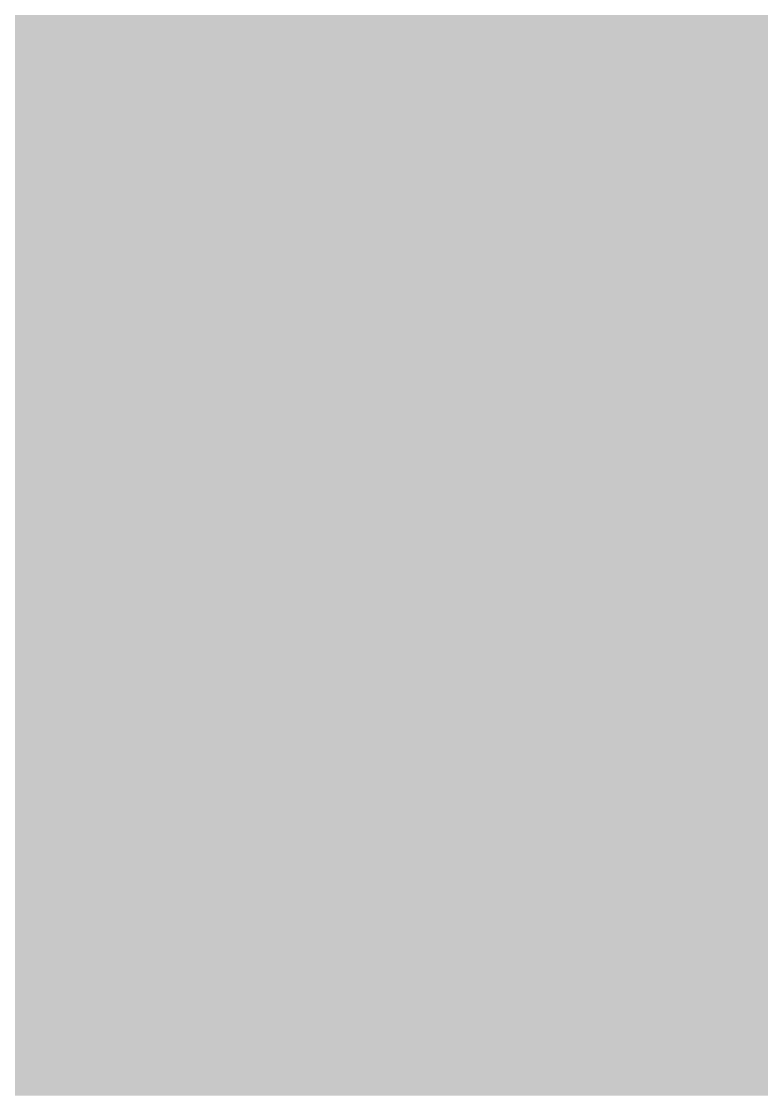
# Model space of a CAD drawing. Header units: inches. Extents: x 1.08 to 4.97, y 2.54 to 3.89.
# Drawn here: x 3.13581 to 3.16819, y 2.80707 to 2.85405 of the extents above; entities that cross this region are included whole.
import ezdxf

# ---------------------------------------------------------------- set-up
doc = ezdxf.new("R2010")
doc.units = ezdxf.units.IN
doc.header["$MEASUREMENT"] = 0
for name, color, linetype in [('Bottom', 5, 'Continuous'), ('Bottom Solder', 6, 'Continuous'), ('Multi-Layer', 9, 'Continuous'), ('Pad Holes', 156, 'Continuous'), ('Top', 1, 'Continuous'), ('Top Solder', 216, 'Continuous')]:
    doc.layers.add(name, color=color, linetype=linetype)

# ---------------------------------------------------------------- blocks, each defined once
blk = doc.blocks.new('1725698_59')
at = {"layer": 'Bottom'}
blk.add_hatch(color=5, dxfattribs=at).paths.add_polyline_path([(-0.03248, 0.03248), (0.03248, 0.03248), (0.03248, -0.03248), (-0.03248, -0.03248)])
at = {"layer": 'Bottom Solder'}
blk.add_hatch(color=6, dxfattribs=at).paths.add_polyline_path([(-0.03348, 0.03348), (0.03348, 0.03348), (0.03348, -0.03348), (-0.03348, -0.03348)])
at = {"layer": 'Multi-Layer'}
blk.add_hatch(color=9, dxfattribs=at).paths.add_polyline_path([(-0.03248, 0.03248), (0.03248, 0.03248), (0.03248, -0.03248), (-0.03248, -0.03248)])
at = {"layer": 'Pad Holes'}
h = blk.add_hatch(color=7, dxfattribs=at)
edge = h.paths.add_edge_path()
edge.add_arc((0, 0), 0.021653, 0, 360)
at = {"layer": 'Top'}
blk.add_hatch(color=1, dxfattribs=at).paths.add_polyline_path([(-0.03248, 0.03248), (0.03248, 0.03248), (0.03248, -0.03248), (-0.03248, -0.03248)])
at = {"layer": 'Top Solder'}
blk.add_hatch(color=216, dxfattribs=at).paths.add_polyline_path([(-0.03348, 0.03348), (0.03348, 0.03348), (0.03348, -0.03348), (-0.03348, -0.03348)])

msp = doc.modelspace()

# ---------------------------------------------------------------- linework, layer by layer
at = {"layer": 'Top'}
msp.add_lwpolyline([(3.13463, 2.864032, 0.018, 0.018, 0), (3.15811, 2.840551, 0.018, 0.018, 0)], format="xyseb", dxfattribs=at)
msp.add_lwpolyline([(3.15361, 2.840551, 0.009, 0.009, 1), (3.16261, 2.840551, 0.009, 0.009, 1)], format="xyseb", close=True, dxfattribs=at)

# ---------------------------------------------------------------- block references
at = {"rotation": 90}
msp.add_blockref('1725698_59', (3.15811, 2.840551), dxfattribs=at)

doc.saveas('drawing.dxf')
